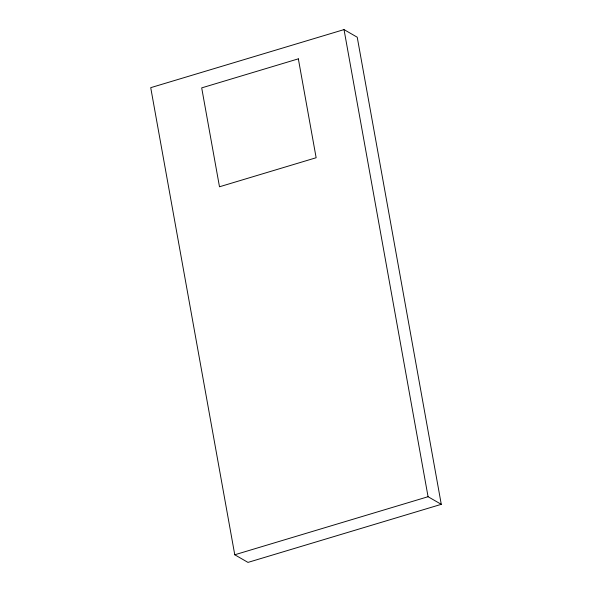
<?xml version="1.0" encoding="UTF-8"?>
<svg xmlns="http://www.w3.org/2000/svg" width="592" height="592" viewBox="0 0 592 592"><rect width="100%" height="100%" fill="white"/><g stroke="black" fill="none" stroke-linecap="round" stroke-linejoin="round"><path stroke-width="0.89" d="M344.026 29.6L150.723 87.668L234.765 554.778L247.974 562.4L441.277 504.332L357.235 37.222L344.026 29.6L428.068 496.71L441.277 504.332M234.765 554.778L428.068 496.71M298.346 58.845L201.694 87.882L219.491 186.776L316.143 157.738L298.346 58.845"/></g></svg>
